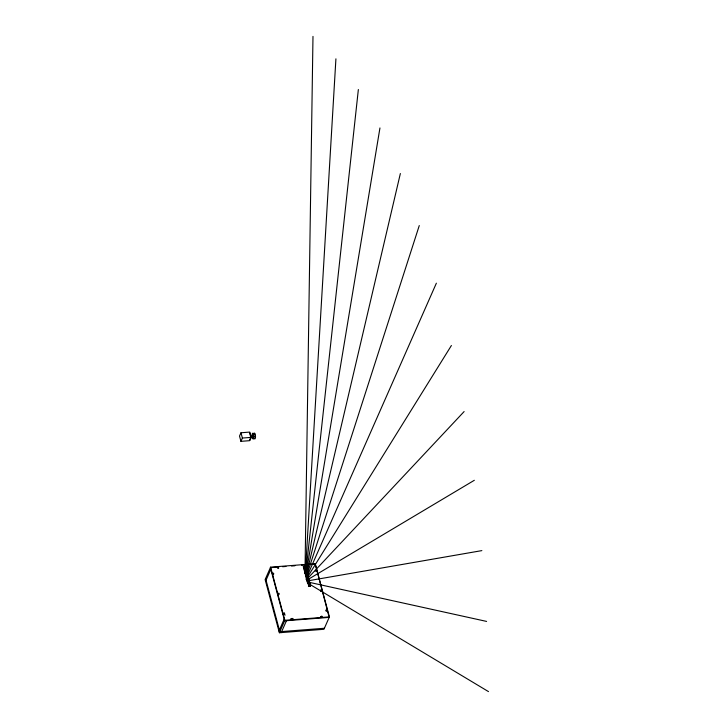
<?xml version="1.0" encoding="UTF-8"?>
<svg xmlns="http://www.w3.org/2000/svg" width="728" height="728" viewBox="0 0 728 728"><rect width="100%" height="100%" fill="white"/><g stroke="black" fill="none" stroke-linecap="round" stroke-linejoin="round"><path stroke-width="1.09" d="M304.977 573.418L312.985 36.4M254.7 434.252L254.627 433.761M305.332 573.437L335.917 58.841M283.147 614.059L284.248 613.841L283.629 614.632M305.478 575.712L358.358 89.517M316.407 571.098C315.543 569.005 316.371 571.125 315.242 571.125M305.787 575.775L379.952 127.946M253.189 434.534L253.144 433.888M252.953 437.665L252.998 438.383M253.599 436.209L253.644 436.918M253.817 436.9L253.781 436.245M306.151 575.839L400.364 173.537M252.971 433.852L253.016 434.571M253.18 438.347L253.135 437.701M255.31 436.764L255.264 436.127M278.624 568.149L277.878 567.376L277.55 568.204M279.024 594.412L278.041 593.675L277.896 594.403M306.251 577.04L419.273 225.553M240.977 432.769L239.521 436.063L240.941 441.341L249.713 440.668L251.16 437.373L249.75 432.086L240.977 432.769L242.388 438.056L240.941 441.341M270.607 567.148L265.129 579.57L279.37 632.741L323.933 629.292L329.411 616.871L315.169 563.7L270.607 567.148L284.848 620.32L279.37 632.741M265.574 581.235L270.825 569.323M278.924 631.085L284.175 619.173M281.226 632.605L286.477 620.693M306.233 578.25L436.372 283.183M315.169 563.7L329.183 617.39L284.621 620.838L270.379 567.667L278.178 567.057M327.027 611.138L326.362 610.264L326.044 611.156M306.051 579.442L451.406 345.509M250.796 436.9L250.814 437.392M308.272 565.975C308.526 565.72 307.079 562.908 307.371 566.02M307.189 578.887L464.118 411.566M253.171 436.873L253.071 435.371M272.627 573.81L273.573 573.955L273.382 574.756M320.675 590.444L321.758 590.936L320.675 591.191M292.256 619.883C292.984 619.346 290.308 618.5 291.573 619.892M306.806 580.207L474.328 480.289M307.098 580.98L481.863 550.614M242.388 438.056L251.16 437.373M282.637 566.721L285.977 566.457M291.546 566.029L294.886 565.765M301.574 565.246L304.914 564.992M310.483 564.564L313.823 564.3M303.13 566.83L305.36 566.657M290.863 618.663L293.084 618.491M284.848 620.32L329.411 616.871M324.388 628.264L279.825 631.713L265.584 578.533M307.079 581.854L486.604 621.421M307.771 583.119L488.479 691.6M307.862 583.774L303.54 567.64A0.983 0.801 23.8 0 1 304.24 566.739A0.983 0.801 23.8 0 1 305.396 567.503L310.292 585.776A0.983 0.801 23.8 0 1 310.174 586.386M284.448 613.094L285.021 615.269M252.116 435.644A2.948 0.928 85.6 0 1 253.426 433.697A2.948 0.928 85.6 0 1 253.717 438.647A2.948 0.928 85.6 0 1 252.161 436.409M253.881 433.515A2.948 0.928 85.6 0 1 255.483 435.908A2.948 0.928 85.6 0 1 254.29 438.593M304.522 573.191A8.59 7.89 -55.2 0 1 307.662 573.373M304.896 573.027A8.59 7.89 -55.2 0 1 306.998 573.145M249.977 434.034A2.321 0.737 85.6 0 1 250.914 436.563A2.321 0.737 85.6 0 1 250.159 438.593A2.321 0.737 85.6 0 0 250.377 437.956M250.114 434.689A2.321 0.737 85.6 0 1 250.459 436.3M308.763 586.413A0.983 0.801 23.8 0 1 308.435 585.922M249.649 432.832L249.768 433.287L249.659 432.769M249.613 439.63L249.74 440.085L249.613 439.63M272.691 573.591C274.292 575.593 273.828 571.817 272.691 573.591M277.632 567.276C279.106 569.287 278.897 565.583 277.641 567.239M278.032 593.529C279.789 594.867 279.188 592.292 278.041 593.493M283.374 613.467C284.921 615.433 284.63 611.82 283.383 613.404M291.428 618.782C293.32 620.12 292.401 617.471 291.437 618.755M320.739 590.226C322.431 592.164 321.794 588.47 320.739 590.19M320.911 617.007C322.577 618.682 321.831 616.097 320.921 616.935M321.139 616.489C322.959 617.826 322.076 615.178 321.139 616.489M326.08 610.164C327.409 612.193 327.5 608.553 326.089 610.1M310.519 585.257L305.624 566.985A0.983 0.801 23.8 0 0 304.468 566.22A0.983 0.801 23.8 0 0 303.767 567.121L308.663 585.403A0.983 0.801 23.8 0 0 309.81 586.158A0.983 0.801 23.8 0 0 310.519 585.257"/></g></svg>
